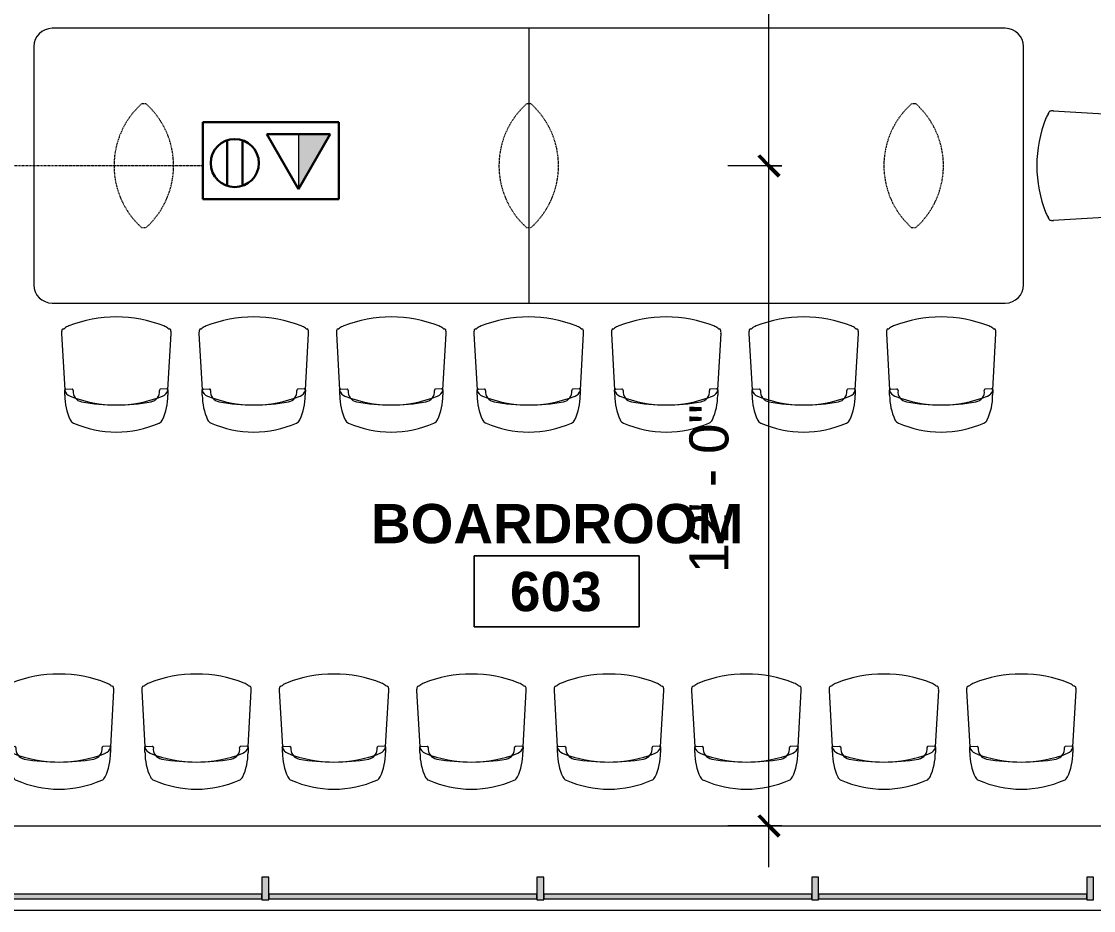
# Model space of a CAD drawing. Header units: inches. Extents: x -1180 to 2011, y -268 to 2143.
# Drawn here: x -350.6 to -116.6, y 717.9 to 912.1 of the extents above; entities that cross this region are included whole.
import ezdxf

# ---------------------------------------------------------------- set-up
doc = ezdxf.new("R2010")
doc.units = ezdxf.units.IN
doc.header["$MEASUREMENT"] = 0
doc.linetypes.add('Dash 1_16_', pattern=[0.125, 0.0625, -0.0625])
doc.linetypes.add('Steelcase Hidden Line', pattern=[0.117188, 0.078125, -0.039062])
for name, color, linetype, lineweight in [('A-ANNO-DIMS', 211, 'Continuous', 9), ('A-ANNO-DIMS-96', 211, 'Continuous', 9), ('A-ANNO-NOTE', 131, 'Continuous', 13), ('A-AREA-IDEN', 2, 'Continuous', 9), ('A-DETL', 90, 'Continuous', 13), ('A-GLAZ-CURT', 52, 'Continuous', 9), ('A-GLAZ-CWMG', 51, 'Continuous', 13), ('A-WALL', 113, 'Continuous', 13), ('I-FURN', 30, 'Continuous', 9)]:
    doc.layers.add(name, color=color, linetype=linetype, lineweight=lineweight)
doc.styles.add('Swis721 Lt BT', font='swissl.ttf', dxfattribs={"height": 8.514638})
doc.styles.add('Swis721 Lt BT_B', font='', dxfattribs={"height": 8.583975})
doc.styles.get('Swis721 Lt BT_B').set_extended_font_data('Swis721 Lt BT', bold=True)
doc.dimstyles.new('OTJ_-_3_32__Linear__1_2__Tolerance', dxfattribs={"dimscale": 12, "dimtxt": 9, "dimasz": 0.375, "dimexe": 0.75, "dimexo": 0.5, "dimgap": 0.5, "dimtad": 1, "dimdec": 1, "dimrnd": 0.5, "dimzin": 3, "dimdsep": 46, "dimlunit": 4, "dimtxsty": 'Swis721 Lt BT', "dimblk1": 'OBLIQUE', "dimblk2": 'OBLIQUE', "dimsah": 1, "dimcen": 0.09, "dimdle": 0.75, "dimazin": 0, "dimtfac": 1, "dimtdec": 4, "dimtix": 1, "dimtmove": 0, "dimatfit": 3, "dimfxl": 1, "dimtvp": 1, "dimfrac": 2, "dimtolj": 1, "dimtzin": 0, "dimarcsym": 2})
doc.dimstyles.new('OTJ_-_3_32__Linear__1_2__Tolerance_1', dxfattribs={"dimscale": 12, "dimtxt": 9, "dimasz": 0.375, "dimexe": 0.75, "dimexo": 0.5, "dimgap": 0.5, "dimtad": 1, "dimdec": 1, "dimrnd": 0.5, "dimzin": 3, "dimdsep": 46, "dimlunit": 4, "dimtxsty": 'Swis721 Lt BT', "dimblk1": 'OBLIQUE', "dimblk2": 'OBLIQUE', "dimsah": 1, "dimcen": 0.09, "dimdle": 0.75, "dimazin": 0, "dimtfac": 1, "dimtdec": 4, "dimtix": 1, "dimtmove": 0, "dimatfit": 3, "dimfxl": 1, "dimtvp": 1, "dimfrac": 2, "dimtolj": 1, "dimtzin": 0, "dimarcsym": 2})

# ---------------------------------------------------------------- blocks, each defined once
blk = doc.blocks.new('System Panel - Glazed-5268268-6TH FLOOR POWER _ SIGNAL')
at = {"layer": 'A-GLAZ-CURT'}
blk.add_hatch(color=7, dxfattribs=at).paths.add_polyline_path([(-29.25, 1.75), (-29.25, 0.75), (29.25, 0.75), (29.25, 1.75)], flags=0)
at = {"layer": 'A-GLAZ-CURT', "color": 8, "lineweight": 20}
for p, q in [((29.25, 1.75), (-29.25, 1.75)), ((-29.25, 1.75), (-29.25, 0.75)), ((-29.25, 0.75), (29.25, 0.75)), ((29.25, 0.75), (29.25, 1.75))]:
    blk.add_line(p, q, dxfattribs=at)
blk = doc.blocks.new('Rectangular Mullion - 1_5_ x 2_5_ rectangular-5268262-6TH FLOOR POWER _ SIGNAL')
at = {"layer": 'A-GLAZ-CWMG', "lineweight": 9}
blk.add_hatch(color=7, dxfattribs=at).paths.add_polyline_path([(0.75, -2), (-0.75, -2), (-0.75, 3), (0.75, 3), (0.75, -1.75)], flags=0)
at = {"layer": 'A-GLAZ-CWMG', "color": 8, "lineweight": 20}
for p, q in [((-0.75, 3), (0.75, 3)), ((-0.75, -2), (-0.75, 3)), ((0.75, 3), (0.75, -2)), ((0.75, -2), (-0.75, -2))]:
    blk.add_line(p, q, dxfattribs=at)
blk = doc.blocks.new('Steelcase Coalesse - Host - Table - Rectangular - 18_ L - 60__ W - 2 Piece Top_0 TAP-5917793-6TH FLOOR POWER _ SIGNAL')
at = {"layer": 'I-FURN'}
for p, q in [((104, 30), (-104, 30)), ((0, 30), (0, -30)), ((0, 30), (0, -30)), ((-108, 26), (-108, -26)), ((108, -26), (108, 26)), ((-104, -30), (104, -30))]:
    blk.add_line(p, q, dxfattribs=at)
at = {"layer": 'I-FURN', "linetype": 'Steelcase Hidden Line'}
for p, q in [((-83.5, 13.5), (-84.5, 13.5)), ((0.5, 13.5), (-0.5, 13.5)), ((84.5, 13.5), (83.5, 13.5)), ((-84.5, -13.5), (-83.5, -13.5)), ((-0.5, -13.5), (0.5, -13.5)), ((83.5, -13.5), (84.5, -13.5))]:
    blk.add_line(p, q, dxfattribs=at)
at = {"layer": 'I-FURN'}
for centre, start, end in [((-104, 26), 90, 180), ((104, 26), 360, 90), ((-104, -26), 180, 270), ((104, -26), 270, 360)]:
    blk.add_arc(centre, 4, start, end, dxfattribs=at)
at = {"layer": 'I-FURN', "linetype": 'Steelcase Hidden Line'}
for centre, start, end in [((-72.31, 0), 132.075, 227.925), ((-95.69, 0), 312.075, 47.925), ((11.69, 0), 132.075, 227.925), ((-11.69, 0), 312.075, 47.925), ((95.69, 0), 132.075, 227.925), ((72.31, 0), 312.075, 47.925)]:
    blk.add_arc(centre, 18.19, start, end, dxfattribs=at)
blk = doc.blocks.new('Steelcase Coalesse - Bindu - Seating - Conference - Chair - Mid Back-5290419-6TH FLOOR POWER _ SIGNAL')
at = {"layer": 'I-FURN'}
for p, q in [((-11.96, 3.6), (-11.27, 15.92)), ((-11.27, 15.92), (-10.99, 15.73)), ((-10.99, 15.73), (-9.66, 15.79)), ((10.99, 15.73), (9.66, 15.79)), ((11.27, 15.92), (10.99, 15.73)), ((11.27, 15.92), (11.96, 3.6))]:
    blk.add_line(p, q, dxfattribs=at)
for centre, radius, start, end in [((0, 1.77), 23.37, 90, 113.517), ((0, 1.77), 23.37, 66.483, 90), ((1.3, 17.19), 12.54, 155.0976, 180.3104), ((-8.74, 21.85), 1.47, 113.517, 155.0976), ((8.74, 21.85), 1.47, 24.9024, 66.483), ((-1.3, 17.19), 12.54, 359.6896, 24.9024), ((0, -8.43), 27.65, 68.5611, 111.4389), ((0, -24.59), 43.81, 80.0453, 99.9547), ((-30.81, 17.02), 19.57, 356.7895, 0.3104), ((-9.4, 15.52), 1.92, 111.4389, 165.6947), ((-7.18, 16.34), 2.25, 99.9547, 187.0377), ((7.18, 16.34), 2.25, 352.9623, 80.0453), ((9.4, 15.52), 1.92, 14.3053, 68.5611), ((30.81, 17.02), 19.57, 179.6896, 183.2105), ((-9.66, 16.04), 0.25, 272.2273, 7.0377), ((9.66, 16.04), 0.25, 172.9623, 267.7727), ((-9.68, 3.48), 2.28, 176.7895, 195.8584), ((-11.59, 2.93), 0.295, 195.8584, 264.5781), ((-11.68, 1.97), 0.666, 51.622, 84.5781), ((-9.06, 5.29), 3.56, 231.622, 248.4012), ((9.06, 5.29), 3.56, 291.5988, 308.378), ((11.68, 1.97), 0.666, 95.4219, 128.378), ((11.59, 2.93), 0.295, 275.4219, 344.1416), ((9.68, 3.48), 2.28, 344.1416, 3.2105), ((0, 28.17), 28.17, 248.4012, 269.999), ((0, 28.17), 28.17, 270.001, 291.5988)]:
    blk.add_arc(centre, radius, start, end, dxfattribs=at)
blk = doc.blocks.new('Steelcase Coalesse - Bindu - Seating - Conference - Chair - Mid Back-5289058-6TH FLOOR POWER _ SIGNAL')
at = {"layer": 'I-FURN'}
for p, q in [((-11.96, -3.6), (-11.27, -15.92)), ((11.27, -15.92), (11.96, -3.6)), ((-11.27, -15.92), (-10.99, -15.73)), ((-10.99, -15.73), (-9.66, -15.79)), ((10.99, -15.73), (9.66, -15.79)), ((11.27, -15.92), (10.99, -15.73))]:
    blk.add_line(p, q, dxfattribs=at)
for centre, radius, start, end in [((0, -28.17), 28.17, 90.001, 111.5988), ((0, -28.17), 28.17, 68.4012, 89.999), ((-9.06, -5.29), 3.56, 111.5988, 128.378), ((9.06, -5.29), 3.56, 51.622, 68.4012), ((-9.68, -3.48), 2.28, 164.1416, 183.2105), ((-11.59, -2.93), 0.295, 95.4219, 164.1416), ((-11.68, -1.97), 0.666, 275.4219, 308.378), ((11.68, -1.97), 0.666, 231.622, 264.5781), ((11.59, -2.93), 0.295, 15.8584, 84.5781), ((9.68, -3.48), 2.28, 356.7895, 15.8584), ((-30.81, -17.02), 19.57, 359.6896, 3.2105), ((-9.4, -15.52), 1.92, 194.3053, 248.5611), ((-9.66, -16.04), 0.25, 352.9623, 87.7727), ((-7.18, -16.34), 2.25, 172.9623, 260.0453), ((7.18, -16.34), 2.25, 279.9547, 7.0377), ((9.66, -16.04), 0.25, 92.2273, 187.0377), ((9.4, -15.52), 1.92, 291.4389, 345.6947), ((30.81, -17.02), 19.57, 176.7895, 180.3104), ((1.3, -17.19), 12.54, 179.6896, 204.9024), ((0, 8.43), 27.65, 248.5611, 291.4389), ((0, 24.59), 43.81, 260.0453, 279.9547), ((-1.3, -17.19), 12.54, 335.0976, 0.3104), ((-8.74, -21.85), 1.47, 204.9024, 246.483), ((0, -1.77), 23.37, 246.483, 270), ((0, -1.77), 23.37, 270, 293.517), ((8.74, -21.85), 1.47, 293.517, 335.0976)]:
    blk.add_arc(centre, radius, start, end, dxfattribs=at)
blk = doc.blocks.new('Room Tag - Room Name and Number-3379422-6TH FLOOR POWER _ SIGNAL')
at = {"layer": 'A-AREA-IDEN'}
for p, q in [((-0.1881, -0.1636), (-0.1881, -0.0018)), ((-0.1881, -0.0018), (0.1869, -0.0018)), ((0.1869, -0.0018), (-0.1881, -0.0018)), ((-0.1881, -0.0018), (-0.1881, -0.1636)), ((0.1869, -0.0018), (0.1869, -0.1636)), ((0.1869, -0.1636), (0.1869, -0.0018)), ((0.1869, -0.1636), (-0.1881, -0.1636)), ((-0.1881, -0.1636), (0.1869, -0.1636))]:
    blk.add_line(p, q, dxfattribs=at)
blk = doc.blocks.new('DIMBLOCK1-6TH FLOOR POWER _ SIGNAL')
at = {"layer": 'A-ANNO-DIMS-96', "lineweight": 50}
for p, q in [((-187.45, 880.59), (-189.7, 882.84)), ((-187.45, 880.59), (-185.2, 878.34)), ((-187.45, 736.45), (-189.7, 738.7)), ((-187.45, 736.45), (-185.2, 734.2))]:
    blk.add_line(p, q, dxfattribs=at)
at = {"layer": 'A-ANNO-DIMS-96'}
for p, q in [((-184.63, 880.59), (-196.45, 880.59)), ((-187.45, 727.45), (-187.45, 880.59)), ((-187.45, 880.59), (-184.63, 880.59)), ((-184.63, 736.45), (-196.45, 736.45)), ((-187.45, 736.45), (-184.63, 736.45))]:
    blk.add_line(p, q, dxfattribs=at)
at = {"layer": 'A-ANNO-DIMS-96', "color": 0, "insert": (-204.82, 791.59), "char_height": 8.515, "width": 40.6286, "attachment_point": 1, "rotation": 90, "line_spacing_factor": 1.00667, "style": 'Swis721 Lt BT'}
blk.add_mtext('12\' - 0"', dxfattribs=at)
blk = doc.blocks.new('_Oblique')
at = {"color": 0, "linetype": 'ByBlock', "lineweight": -2}
blk.add_line((-0.5, -0.5), (0.5, 0.5), dxfattribs=at)
blk = doc.blocks.new('DIMBLOCK2-6TH FLOOR POWER _ SIGNAL')
at = {"layer": 'A-ANNO-DIMS-96'}
for p, q in [((-187.45, 880.59), (-187.45, 1033.73)), ((-217.12, 1024.73), (-178.45, 1024.73)), ((-187.45, 1024.73), (-217.12, 1024.73)), ((-184.63, 880.59), (-196.45, 880.59)), ((-187.45, 880.59), (-184.63, 880.59))]:
    blk.add_line(p, q, dxfattribs=at)
at = {"layer": 'A-ANNO-DIMS-96', "lineweight": 50}
for p, q in [((-187.45, 1024.73), (-189.7, 1026.98)), ((-187.45, 1024.73), (-185.2, 1022.48)), ((-187.45, 880.59), (-189.7, 882.84)), ((-187.45, 880.59), (-185.2, 878.34))]:
    blk.add_line(p, q, dxfattribs=at)
at = {"layer": 'A-ANNO-DIMS-96', "color": 0, "insert": (-204.82, 935.73), "char_height": 8.515, "width": 40.6286, "attachment_point": 1, "rotation": 90, "line_spacing_factor": 1.00667, "style": 'Swis721 Lt BT'}
blk.add_mtext('12\' - 0"', dxfattribs=at)

msp = doc.modelspace()

# ---------------------------------------------------------------- hatches: boundary and pattern name
at = {"layer": 'A-ANNO-NOTE', "lineweight": 9}
msp.add_hatch(color=256, dxfattribs=at).paths.add_polyline_path([(-290.13, 875.5), (-283.2, 887.5), (-290.13, 887.5)], flags=0)

# ---------------------------------------------------------------- linework, layer by layer
at = {"layer": 'A-ANNO-NOTE', "lineweight": 30}
for p, q in [((-311.01, 890.12), (-281.29, 890.12)), ((-311.01, 873.3), (-311.01, 890.12)), ((-281.29, 890.12), (-281.29, 873.3)), ((-297.05, 887.5), (-283.2, 887.5)), ((-290.13, 875.5), (-297.05, 887.5)), ((-283.2, 887.5), (-290.13, 875.5)), ((-305.72, 876.2), (-305.72, 886.14)), ((-302.35, 876.2), (-302.35, 886.14)), ((-281.29, 873.3), (-311.01, 873.3))]:
    msp.add_line(p, q, dxfattribs=at)
at = {"layer": 'A-ANNO-NOTE', "lineweight": 9}
for p, q in [((-290.13, 887.5), (-290.13, 875.5)), ((-290.13, 875.5), (-283.2, 887.5)), ((-283.2, 887.5), (-290.13, 887.5))]:
    msp.add_line(p, q, dxfattribs=at)
at = {"layer": 'A-ANNO-NOTE', "lineweight": 30}
msp.add_circle((-304.03, 881.17), 5.25, dxfattribs=at)
at = {"layer": 'A-DETL', "linetype": 'Dash 1_16_'}
msp.add_line((-407.06, 880.6), (-311.06, 880.6), dxfattribs=at)
at = {"layer": 'A-WALL', "lineweight": 9}
for p, q in [((-407.37, 736.45), (-67.38, 736.45)), ((1201.15, 717.95), (-955.72, 717.95))]:
    msp.add_line(p, q, dxfattribs=at)

# ---------------------------------------------------------------- block references
at = {"layer": 'A-AREA-IDEN', "xscale": 95.99999999999994, "yscale": 95.99999999999994, "zscale": 95.99999999999994}
msp.add_blockref('Room Tag - Room Name and Number-3379422-6TH FLOOR POWER _ SIGNAL', (-233.7, 795.6), dxfattribs=at)
at = {"layer": 'A-GLAZ-CURT', "rotation": 180}
for p in [(-327.37, 722.26), (-267.37, 722.26), (-207.37, 722.26), (-147.37, 722.26)]:
    msp.add_blockref('System Panel - Glazed-5268268-6TH FLOOR POWER _ SIGNAL', p, dxfattribs=at)
at = {"layer": 'A-GLAZ-CWMG', "lineweight": 9, "extrusion": (0, 0, -1)}
for p in [(297.37, 722.26), (237.37, 722.26), (177.37, 722.26), (117.37, 722.26)]:
    msp.add_blockref('Rectangular Mullion - 1_5_ x 2_5_ rectangular-5268262-6TH FLOOR POWER _ SIGNAL', p, dxfattribs=at)
at = {"layer": 'I-FURN'}
for name, p in [('Steelcase Coalesse - Host - Table - Rectangular - 18_ L - 60__ W - 2 Piece Top_0 TAP-5917793-6TH FLOOR POWER _ SIGNAL', (-239.88, 880.59)), ('Steelcase Coalesse - Bindu - Seating - Conference - Chair - Mid Back-5289058-6TH FLOOR POWER _ SIGNAL', (-329.88, 847.58)), ('Steelcase Coalesse - Bindu - Seating - Conference - Chair - Mid Back-5289058-6TH FLOOR POWER _ SIGNAL', (-299.88, 847.58)), ('Steelcase Coalesse - Bindu - Seating - Conference - Chair - Mid Back-5289058-6TH FLOOR POWER _ SIGNAL', (-269.88, 847.58)), ('Steelcase Coalesse - Bindu - Seating - Conference - Chair - Mid Back-5289058-6TH FLOOR POWER _ SIGNAL', (-239.88, 847.58)), ('Steelcase Coalesse - Bindu - Seating - Conference - Chair - Mid Back-5289058-6TH FLOOR POWER _ SIGNAL', (-209.88, 847.58)), ('Steelcase Coalesse - Bindu - Seating - Conference - Chair - Mid Back-5289058-6TH FLOOR POWER _ SIGNAL', (-179.88, 847.58)), ('Steelcase Coalesse - Bindu - Seating - Conference - Chair - Mid Back-5289058-6TH FLOOR POWER _ SIGNAL', (-149.88, 847.58)), ('Steelcase Coalesse - Bindu - Seating - Conference - Chair - Mid Back-5289058-6TH FLOOR POWER _ SIGNAL', (-342.38, 769.6)), ('Steelcase Coalesse - Bindu - Seating - Conference - Chair - Mid Back-5289058-6TH FLOOR POWER _ SIGNAL', (-312.38, 769.6)), ('Steelcase Coalesse - Bindu - Seating - Conference - Chair - Mid Back-5289058-6TH FLOOR POWER _ SIGNAL', (-282.38, 769.6)), ('Steelcase Coalesse - Bindu - Seating - Conference - Chair - Mid Back-5289058-6TH FLOOR POWER _ SIGNAL', (-252.38, 769.6)), ('Steelcase Coalesse - Bindu - Seating - Conference - Chair - Mid Back-5289058-6TH FLOOR POWER _ SIGNAL', (-222.38, 769.6)), ('Steelcase Coalesse - Bindu - Seating - Conference - Chair - Mid Back-5289058-6TH FLOOR POWER _ SIGNAL', (-192.38, 769.6)), ('Steelcase Coalesse - Bindu - Seating - Conference - Chair - Mid Back-5289058-6TH FLOOR POWER _ SIGNAL', (-162.38, 769.6)), ('Steelcase Coalesse - Bindu - Seating - Conference - Chair - Mid Back-5289058-6TH FLOOR POWER _ SIGNAL', (-132.38, 769.6))]:
    msp.add_blockref(name, p, dxfattribs=at)
at = {"layer": 'I-FURN', "rotation": 270.0000000000002}
msp.add_blockref('Steelcase Coalesse - Bindu - Seating - Conference - Chair - Mid Back-5290419-6TH FLOOR POWER _ SIGNAL', (-129, 880.6), dxfattribs=at)

# ---------------------------------------------------------------- texts
at = {"layer": 'A-AREA-IDEN', "char_height": 8.584, "attachment_point": 2, "line_spacing_factor": 0.998538, "style": 'Swis721 Lt BT_B'}
for s, insert, width in [('BOARDROOM', (-233.69, 806.73), 91.044), ('603', (-233.97, 791.91), 23.004)]:
    msp.add_mtext(s, dxfattribs=dict(at, insert=insert, width=width))

# ---------------------------------------------------------------- dimensions: what is measured, and where the dimension line sits
at = {"layer": 'A-ANNO-DIMS'}
for base, p1, p2, dimstyle, override, picture, middle in [((-187.45, 1024.73), (-190.63, 880.59), (-223.12, 1024.73), 'OTJ_-_3_32__Linear__1_2__Tolerance_1', {"dimpost": '<>', "dimfxl": 147.75607}, 'DIMBLOCK2-6TH FLOOR POWER _ SIGNAL', (-197.83, 952.66)), ((-187.45, 880.59), (-190.63, 736.45), (-190.63, 880.59), 'OTJ_-_3_32__Linear__1_2__Tolerance', {"dimpost": '<>', "dimfxl": 144.140319}, 'DIMBLOCK1-6TH FLOOR POWER _ SIGNAL', (-197.83, 808.52))]:
    dim = msp.add_linear_dim(base=base, p1=p1, p2=p2, angle=90, dimstyle=dimstyle, override=override, dxfattribs=at)
    dim.commit()
    dim.dimension.update_dxf_attribs({"geometry": picture, "text_midpoint": middle})

doc.saveas('drawing.dxf')
